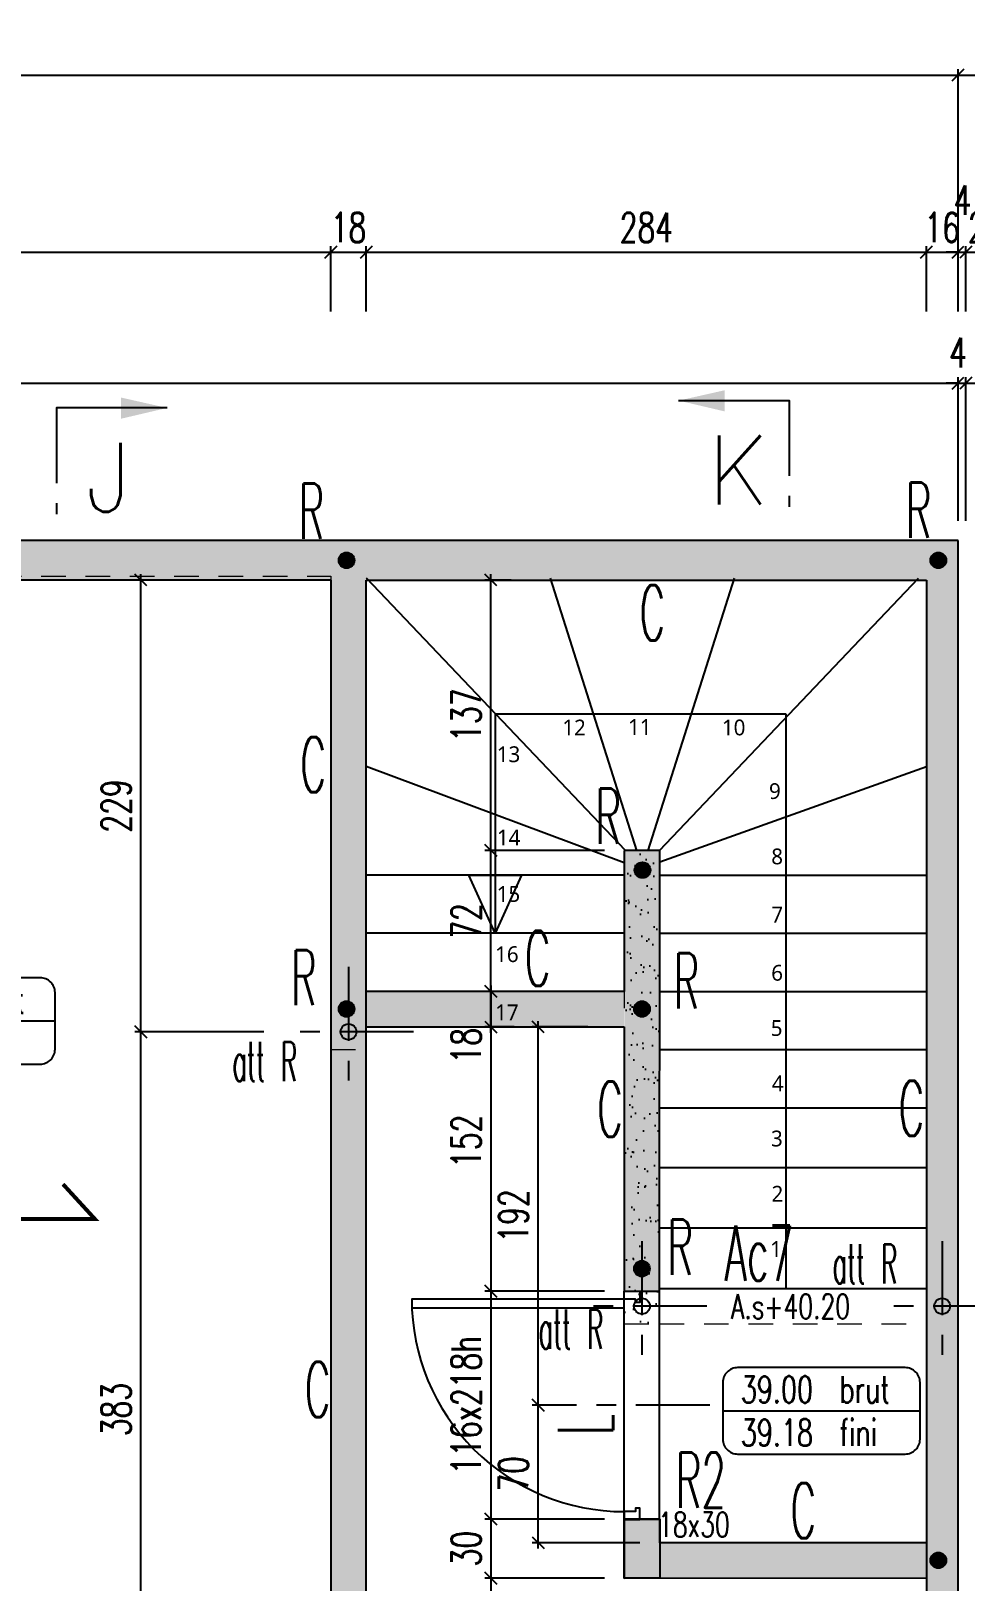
# Model space of a CAD drawing. Extents: x 308 to 437, y -199 to -146.
# Drawn here: x 341.39 to 346.13, y -165.72 to -157.86 of the extents above; entities that cross this region are included whole.
import ezdxf

# ---------------------------------------------------------------- set-up
doc = ezdxf.new("R2010")
doc.units = 0
doc.header["$LTSCALE"] = 0.5
doc.header["$MEASUREMENT"] = 0
for name, pattern in [('AXES2', [1.125, 0.75, -0.125, 0.125, -0.125]), ('CACHE', [0.375, 0.25, -0.125]), ('CACHE2', [0.1875, 0.125, -0.0625]), ('DISCONTINU2', [0.375, 0.25, -0.125])]:
    doc.linetypes.add(name, pattern=pattern)
doc.layers.get('0').update_dxf_attribs({"linetype": 'CONTINUOUS'})
doc.layers.get('DEFPOINTS').update_dxf_attribs({"linetype": 'CONTINUOUS'})
for name, color, linetype in [('1_AJSA_circulv', 142, 'CONTINUOUS'), ('AXES', 6, 'AXES2'), ('COTATION', 7, 'CONTINUOUS'), ('HABILLAGE', 7, 'CONTINUOUS'), ('MURS', 3, 'CONTINUOUS'), ('PLANCHER', 7, 'CONTINUOUS'), ('POCHAGE', 254, 'CONTINUOUS'), ('POTEAUX', 1, 'CONTINUOUS'), ('POUTRES', 2, 'CONTINUOUS'), ('RAID', 1, 'CONTINUOUS'), ('RDC', 7, 'DISCONTINU2'), ('REP-COUPES', 5, 'CONTINUOUS'), ('REPERAGE', 4, 'CONTINUOUS'), ('REPERE-CHAI', 4, 'CONTINUOUS'), ('REPERE-POUT', 4, 'CONTINUOUS'), ('REPERE-RAID', 4, 'CONTINUOUS')]:
    doc.layers.add(name, color=color, linetype=linetype)
doc.styles.add('ROMANS8', font='romans.shx', dxfattribs={"width": 0.7})
doc.styles.get("Standard").update_dxf_attribs({"font": 'txt.shx'})
doc.styles.add('Trebuchet MS_3', font='trebuc.ttf', dxfattribs={"height": 200})
doc.dimstyles.new('COT50 cm', dxfattribs={"dimtxt": 0.15, "dimasz": 0.06, "dimexe": 0.03, "dimexo": 0.1, "dimgap": 0.05, "dimtad": 1, "dimdec": 0, "dimlfac": 100, "dimzin": 0, "dimdsep": 46, "dimtxsty": 'ROMANS8', "dimblk1": 'OBLIQUE', "dimblk2": 'OBLIQUE', "dimsah": 1, "dimcen": 0.03, "dimdle": 0.03, "dimclrt": 1, "dimadec": 0, "dimazin": 0, "dimtfac": 1, "dimtdec": 0, "dimtmove": 0, "dimatfit": 3, "dimfxl": 0, "dimtolj": 1, "dimtzin": 0, "dimlwd": -1, "dimlwe": -1, "dimarcsym": 0})
pattern_1 = [(37.5, (-513.79323, 160.44126), (-0.004409535, 0.134877664), [0, -0.1064, 0, -0.119, 0, -0.11375]), (7.5, (-513.79323, 160.44126), (0.12388437, 0.197550225), [0, -0.0574, 0, -0.0959, 0, -0.03675]), (327.5, (-513.87933, 160.44126), (0.21798993, 0.000396134), [0, -0.035, 0, -0.126, 0, -0.1645]), (317.5, (-513.87933, 160.44126), (0.21042886, 0.06143729), [0, -0.0175, 0, -0.0826, 0, -0.0945])]

# ---------------------------------------------------------------- blocks, each defined once
blk = doc.blocks.new('139')
at = {"layer": 'HABILLAGE', "color": 7}
blk.add_line((-0.665, 0), (0.665, 0), dxfattribs=at)
at = {"layer": 'HABILLAGE'}
blk.add_lwpolyline([(-0.565, -0.291), (0.565, -0.291, 0.414214), (0.665, -0.191), (0.665, 0.191, 0.414214), (0.565, 0.291), (-0.565, 0.291, 0.414214), (-0.665, 0.191), (-0.665, -0.191, 0.414214)], format="xyb", close=True, dxfattribs=at)
at = {"layer": 'HABILLAGE', "color": 1, "width": 0.7}
for s, p in [('brut', (0.121, 0.054)), ('fini', (0.121, -0.237))]:
    blk.add_text(s, height=0.18, dxfattribs=at).set_placement(p)
for tag, p in [('NIVBRUT', (-0.543, 0.054)), ('NIVFINI', (-0.543, -0.237))]:
    blk.add_attdef(tag, p, '', height=0.18, dxfattribs=at)
blk = doc.blocks.new('_Oblique')
at = {"layer": 'COTATION', "color": 0, "lineweight": -2}
blk.add_line((-0.5, -0.5), (0.5, 0.5), dxfattribs=at)
blk = doc.blocks.new('*D819')
at = {"layer": 'COTATION', "color": 0, "transparency": 16777216}
for p, q in [((339.1959, -159.2791), (339.1959, -158.9491)), ((342.9147, -159.2791), (342.9147, -158.9491)), ((339.1659, -158.9791), (342.9447, -158.9791))]:
    blk.add_line(p, q, dxfattribs=at)
at = {"layer": 'DEFPOINTS', "color": 0, "transparency": 16777216}
for p in [(342.9147, -158.9791), (339.1959, -162.3243), (342.9147, -162.3243)]:
    blk.add_point(p, dxfattribs=at)
at = {"layer": 'COTATION', "color": 0, "transparency": 16777216, "xscale": 0.06, "yscale": 0.06, "zscale": 0.06, "rotation": 180}
blk.add_blockref('_Oblique', (339.1959, -158.9791), dxfattribs=at)
at = {"layer": 'COTATION', "color": 0, "transparency": 16777216, "xscale": 0.06, "yscale": 0.06, "zscale": 0.06}
blk.add_blockref('_Oblique', (342.9147, -158.9791), dxfattribs=at)
at = {"layer": 'COTATION', "color": 1, "transparency": 16777216, "insert": (341.0553, -158.8541), "char_height": 0.15, "attachment_point": 5, "style": 'ROMANS8'}
blk.add_mtext('\\A1;372', dxfattribs=at)
blk = doc.blocks.new('*D820')
at = {"layer": 'COTATION', "color": 0, "transparency": 16777216}
for p, q in [((342.9147, -159.2791), (342.9147, -158.9491)), ((343.0947, -159.2791), (343.0947, -158.9491)), ((342.8847, -158.9791), (343.1247, -158.9791))]:
    blk.add_line(p, q, dxfattribs=at)
at = {"layer": 'DEFPOINTS', "color": 0, "transparency": 16777216}
for p in [(343.0947, -158.9791), (342.9147, -162.3243), (343.0947, -162.3243)]:
    blk.add_point(p, dxfattribs=at)
at = {"layer": 'COTATION', "color": 0, "transparency": 16777216, "xscale": 0.06, "yscale": 0.06, "zscale": 0.06, "rotation": 180}
blk.add_blockref('_Oblique', (342.9147, -158.9791), dxfattribs=at)
at = {"layer": 'COTATION', "color": 0, "transparency": 16777216, "xscale": 0.06, "yscale": 0.06, "zscale": 0.06}
blk.add_blockref('_Oblique', (343.0947, -158.9791), dxfattribs=at)
at = {"layer": 'COTATION', "color": 1, "transparency": 16777216, "insert": (343.0047, -158.8541), "char_height": 0.15, "attachment_point": 5, "style": 'ROMANS8'}
blk.add_mtext('\\A1;18', dxfattribs=at)
blk = doc.blocks.new('*D821')
at = {"layer": 'COTATION', "color": 0, "transparency": 16777216}
for p, q in [((343.0947, -159.2791), (343.0947, -158.9491)), ((345.9356, -159.2791), (345.9356, -158.9491)), ((343.0647, -158.9791), (345.9656, -158.9791))]:
    blk.add_line(p, q, dxfattribs=at)
at = {"layer": 'DEFPOINTS', "color": 0, "transparency": 16777216}
for p in [(345.9356, -158.9791), (343.0947, -162.3243), (345.9356, -162.3243)]:
    blk.add_point(p, dxfattribs=at)
at = {"layer": 'COTATION', "color": 0, "transparency": 16777216, "xscale": 0.06, "yscale": 0.06, "zscale": 0.06, "rotation": 180}
blk.add_blockref('_Oblique', (343.0947, -158.9791), dxfattribs=at)
at = {"layer": 'COTATION', "color": 0, "transparency": 16777216, "xscale": 0.06, "yscale": 0.06, "zscale": 0.06}
blk.add_blockref('_Oblique', (345.9356, -158.9791), dxfattribs=at)
at = {"layer": 'COTATION', "color": 1, "transparency": 16777216, "insert": (344.5152, -158.8541), "char_height": 0.15, "attachment_point": 5, "style": 'ROMANS8'}
blk.add_mtext('\\A1;284', dxfattribs=at)
blk = doc.blocks.new('*D822')
at = {"layer": 'COTATION', "color": 0, "transparency": 16777216}
for p, q in [((345.9356, -159.2791), (345.9356, -158.9491)), ((346.0959, -159.2791), (346.0959, -158.9491)), ((345.9056, -158.9791), (346.1259, -158.9791))]:
    blk.add_line(p, q, dxfattribs=at)
at = {"layer": 'DEFPOINTS', "color": 0, "transparency": 16777216}
for p in [(346.0959, -158.9791), (346.0959, -162.1243), (345.9356, -162.3243)]:
    blk.add_point(p, dxfattribs=at)
at = {"layer": 'COTATION', "color": 0, "transparency": 16777216, "xscale": 0.06, "yscale": 0.06, "zscale": 0.06, "rotation": 180}
blk.add_blockref('_Oblique', (345.9356, -158.9791), dxfattribs=at)
at = {"layer": 'COTATION', "color": 0, "transparency": 16777216, "xscale": 0.06, "yscale": 0.06, "zscale": 0.06}
blk.add_blockref('_Oblique', (346.0959, -158.9791), dxfattribs=at)
at = {"layer": 'COTATION', "color": 1, "transparency": 16777216, "insert": (346.0158, -158.8541), "char_height": 0.15, "attachment_point": 5, "style": 'ROMANS8'}
blk.add_mtext('\\A1;16', dxfattribs=at)
blk = doc.blocks.new('*D823')
at = {"layer": 'COTATION', "color": 0, "transparency": 16777216}
for p, q in [((346.0959, -159.2791), (346.0959, -158.9491)), ((346.1359, -159.2791), (346.1359, -158.9491)), ((346.0959, -158.9791), (346.0359, -158.9791)), ((346.0959, -158.9791), (346.1359, -158.9791)), ((346.1359, -158.9791), (346.1959, -158.9791))]:
    blk.add_line(p, q, dxfattribs=at)
at = {"layer": 'DEFPOINTS', "color": 0, "transparency": 16777216}
for p in [(346.1359, -158.9791), (346.0959, -162.1243), (346.1359, -162.1243)]:
    blk.add_point(p, dxfattribs=at)
at = {"layer": 'COTATION', "color": 0, "transparency": 16777216, "xscale": 0.06, "yscale": 0.06, "zscale": 0.06}
blk.add_blockref('_Oblique', (346.0959, -158.9791), dxfattribs=at)
at = {"layer": 'COTATION', "color": 0, "transparency": 16777216, "xscale": 0.06, "yscale": 0.06, "zscale": 0.06, "rotation": 180}
blk.add_blockref('_Oblique', (346.1359, -158.9791), dxfattribs=at)
at = {"layer": 'COTATION', "color": 1, "transparency": 16777216, "insert": (346.1193, -158.7156), "char_height": 0.15, "attachment_point": 5, "style": 'ROMANS8'}
blk.add_mtext('\\A1;4', dxfattribs=at)
blk = doc.blocks.new('*D824')
at = {"layer": 'COTATION', "color": 0, "transparency": 16777216}
for p, q in [((346.1359, -159.2791), (346.1359, -158.9491)), ((346.3362, -159.2791), (346.3362, -158.9491)), ((346.1059, -158.9791), (346.3662, -158.9791))]:
    blk.add_line(p, q, dxfattribs=at)
at = {"layer": 'DEFPOINTS', "color": 0, "transparency": 16777216}
for p in [(346.3362, -158.9791), (346.1359, -162.1243), (346.3362, -162.1243)]:
    blk.add_point(p, dxfattribs=at)
at = {"layer": 'COTATION', "color": 0, "transparency": 16777216, "xscale": 0.06, "yscale": 0.06, "zscale": 0.06, "rotation": 180}
blk.add_blockref('_Oblique', (346.1359, -158.9791), dxfattribs=at)
at = {"layer": 'COTATION', "color": 0, "transparency": 16777216, "xscale": 0.06, "yscale": 0.06, "zscale": 0.06}
blk.add_blockref('_Oblique', (346.3362, -158.9791), dxfattribs=at)
at = {"layer": 'COTATION', "color": 1, "transparency": 16777216, "insert": (346.236, -158.8541), "char_height": 0.15, "attachment_point": 5, "style": 'ROMANS8'}
blk.add_mtext('\\A1;20', dxfattribs=at)
blk = doc.blocks.new('*D869')
at = {"layer": 'COTATION', "color": 0, "transparency": 16777216}
for p, q in [((326.6489, -159.643), (346.1259, -159.643)), ((326.6789, -160.1032), (326.6789, -159.613)), ((346.0959, -160.3413), (346.0959, -159.613))]:
    blk.add_line(p, q, dxfattribs=at)
at = {"layer": 'DEFPOINTS', "color": 0, "transparency": 16777216}
for p in [(346.0959, -159.643), (326.6789, -160.2032), (346.0959, -160.4413)]:
    blk.add_point(p, dxfattribs=at)
at = {"layer": 'COTATION', "color": 0, "transparency": 16777216, "xscale": 0.06, "yscale": 0.06, "zscale": 0.06, "rotation": 180}
blk.add_blockref('_Oblique', (326.6789, -159.643), dxfattribs=at)
at = {"layer": 'COTATION', "color": 0, "transparency": 16777216, "xscale": 0.06, "yscale": 0.06, "zscale": 0.06}
blk.add_blockref('_Oblique', (346.0959, -159.643), dxfattribs=at)
at = {"layer": 'COTATION', "color": 1, "transparency": 16777216, "insert": (336.3874, -159.518), "char_height": 0.15, "attachment_point": 5, "style": 'ROMANS8'}
blk.add_mtext('\\A1;1942', dxfattribs=at)
blk = doc.blocks.new('*D870')
at = {"layer": 'COTATION', "color": 0, "transparency": 16777216}
for p, q in [((346.0959, -159.643), (346.0359, -159.643)), ((346.0959, -160.3413), (346.0959, -159.613)), ((346.0959, -159.643), (346.1359, -159.643)), ((346.1359, -160.3413), (346.1359, -159.613)), ((346.1359, -159.643), (346.1959, -159.643))]:
    blk.add_line(p, q, dxfattribs=at)
at = {"layer": 'DEFPOINTS', "color": 0, "transparency": 16777216}
for p in [(346.1359, -159.643), (346.0959, -160.4413), (346.1359, -160.4413)]:
    blk.add_point(p, dxfattribs=at)
at = {"layer": 'COTATION', "color": 0, "transparency": 16777216, "xscale": 0.06, "yscale": 0.06, "zscale": 0.06}
blk.add_blockref('_Oblique', (346.0959, -159.643), dxfattribs=at)
at = {"layer": 'COTATION', "color": 0, "transparency": 16777216, "xscale": 0.06, "yscale": 0.06, "zscale": 0.06, "rotation": 180}
blk.add_blockref('_Oblique', (346.1359, -159.643), dxfattribs=at)
at = {"layer": 'COTATION', "color": 1, "transparency": 16777216, "insert": (346.0959, -159.488), "char_height": 0.15, "attachment_point": 5, "style": 'ROMANS8'}
blk.add_mtext('\\A1;4', dxfattribs=at)
blk = doc.blocks.new('*D871')
at = {"layer": 'COTATION', "color": 0, "transparency": 16777216}
for p, q in [((346.1059, -159.643), (346.6059, -159.643)), ((346.1359, -160.3413), (346.1359, -159.613)), ((346.5759, -160.1024), (346.5759, -159.613))]:
    blk.add_line(p, q, dxfattribs=at)
at = {"layer": 'DEFPOINTS', "color": 0, "transparency": 16777216}
for p in [(346.5759, -159.643), (346.5759, -160.2024), (346.1359, -160.4413)]:
    blk.add_point(p, dxfattribs=at)
at = {"layer": 'COTATION', "color": 0, "transparency": 16777216, "xscale": 0.06, "yscale": 0.06, "zscale": 0.06, "rotation": 180}
blk.add_blockref('_Oblique', (346.1359, -159.643), dxfattribs=at)
at = {"layer": 'COTATION', "color": 0, "transparency": 16777216, "xscale": 0.06, "yscale": 0.06, "zscale": 0.06}
blk.add_blockref('_Oblique', (346.5759, -159.643), dxfattribs=at)
at = {"layer": 'COTATION', "color": 1, "transparency": 16777216, "insert": (346.3559, -159.518), "char_height": 0.15, "attachment_point": 5, "style": 'ROMANS8'}
blk.add_mtext('\\A1;44', dxfattribs=at)
blk = doc.blocks.new('*D878')
at = {"layer": 'COTATION', "color": 0, "transparency": 16777216}
for p, q in [((324.269, -158.0813), (346.1259, -158.0813)), ((324.299, -158.6455), (324.299, -158.0513)), ((346.0959, -159.0813), (346.0959, -158.0513))]:
    blk.add_line(p, q, dxfattribs=at)
at = {"layer": 'DEFPOINTS', "color": 0, "transparency": 16777216}
for p in [(346.0959, -158.0813), (324.299, -158.7455), (346.0959, -160.4413)]:
    blk.add_point(p, dxfattribs=at)
at = {"layer": 'COTATION', "color": 0, "transparency": 16777216, "xscale": 0.06, "yscale": 0.06, "zscale": 0.06, "rotation": 180}
blk.add_blockref('_Oblique', (324.299, -158.0813), dxfattribs=at)
at = {"layer": 'COTATION', "color": 0, "transparency": 16777216, "xscale": 0.06, "yscale": 0.06, "zscale": 0.06}
blk.add_blockref('_Oblique', (346.0959, -158.0813), dxfattribs=at)
at = {"layer": 'COTATION', "color": 1, "transparency": 16777216, "insert": (335.1975, -157.9563), "char_height": 0.15, "attachment_point": 5, "style": 'ROMANS8'}
blk.add_mtext('\\A1;2180', dxfattribs=at)
blk = doc.blocks.new('*D879')
at = {"layer": 'COTATION', "color": 0, "transparency": 16777216}
for p, q in [((346.0659, -158.0813), (353.2659, -158.0813)), ((346.0959, -159.0813), (346.0959, -158.0513)), ((353.2359, -159.0813), (353.2359, -158.0513))]:
    blk.add_line(p, q, dxfattribs=at)
at = {"layer": 'DEFPOINTS', "color": 0, "transparency": 16777216}
for p in [(353.2359, -158.0813), (346.0959, -160.4413), (353.2359, -160.4413)]:
    blk.add_point(p, dxfattribs=at)
at = {"layer": 'COTATION', "color": 0, "transparency": 16777216, "xscale": 0.06, "yscale": 0.06, "zscale": 0.06, "rotation": 180}
blk.add_blockref('_Oblique', (346.0959, -158.0813), dxfattribs=at)
at = {"layer": 'COTATION', "color": 0, "transparency": 16777216, "xscale": 0.06, "yscale": 0.06, "zscale": 0.06}
blk.add_blockref('_Oblique', (353.2359, -158.0813), dxfattribs=at)
at = {"layer": 'COTATION', "color": 1, "transparency": 16777216, "insert": (349.6659, -157.9563), "char_height": 0.15, "attachment_point": 5, "style": 'ROMANS8'}
blk.add_mtext('\\A1;714', dxfattribs=at)
blk = doc.blocks.new('*D1004')
at = {"layer": 'COTATION', "color": 0, "transparency": 16777216}
for p, q in [((342.5758, -162.9316), (341.9209, -162.9316)), ((341.9509, -166.7913), (341.9509, -162.9016)), ((342.4622, -166.7613), (341.9209, -166.7613))]:
    blk.add_line(p, q, dxfattribs=at)
at = {"layer": 'DEFPOINTS', "color": 0, "transparency": 16777216}
for p in [(341.9509, -162.9316), (342.6758, -162.9316), (342.5622, -166.7613)]:
    blk.add_point(p, dxfattribs=at)
at = {"layer": 'COTATION', "color": 0, "transparency": 16777216, "xscale": 0.06, "yscale": 0.06, "zscale": 0.06}
for p, rotation in [((341.9509, -162.9316), 90), ((341.9509, -166.7613), 270)]:
    blk.add_blockref('_Oblique', p, dxfattribs=dict(at, rotation=rotation))
at = {"layer": 'COTATION', "color": 1, "transparency": 16777216, "insert": (341.8259, -164.8464), "char_height": 0.15, "attachment_point": 5, "rotation": 90, "style": 'ROMANS8'}
blk.add_mtext('\\A1;383', dxfattribs=at)
blk = doc.blocks.new('*D1005')
at = {"layer": 'COTATION', "color": 0, "transparency": 16777216}
for p, q in [((342.0755, -160.6413), (341.9209, -160.6413)), ((341.9509, -162.9616), (341.9509, -160.6113)), ((342.5758, -162.9316), (341.9209, -162.9316))]:
    blk.add_line(p, q, dxfattribs=at)
at = {"layer": 'DEFPOINTS', "color": 0, "transparency": 16777216}
for p in [(341.9509, -160.6413), (342.1755, -160.6413), (342.6758, -162.9316)]:
    blk.add_point(p, dxfattribs=at)
at = {"layer": 'COTATION', "color": 0, "transparency": 16777216, "xscale": 0.06, "yscale": 0.06, "zscale": 0.06}
for p, rotation in [((341.9509, -160.6413), 90), ((341.9509, -162.9316), 270)]:
    blk.add_blockref('_Oblique', p, dxfattribs=dict(at, rotation=rotation))
at = {"layer": 'COTATION', "color": 1, "transparency": 16777216, "insert": (341.8259, -161.7864), "char_height": 0.15, "attachment_point": 5, "rotation": 90, "style": 'ROMANS8'}
blk.add_mtext('\\A1;229', dxfattribs=at)
blk = doc.blocks.new('*D1006')
at = {"layer": 'COTATION', "color": 0, "transparency": 16777216}
for p, q in [((343.8441, -162.7266), (343.6962, -162.7266)), ((343.7262, -162.9366), (343.7262, -162.6966)), ((343.8441, -162.9066), (343.6962, -162.9066))]:
    blk.add_line(p, q, dxfattribs=at)
at = {"layer": 'DEFPOINTS', "color": 0, "transparency": 16777216}
for p in [(343.7262, -162.7266), (343.9441, -162.7266), (343.9441, -162.9066)]:
    blk.add_point(p, dxfattribs=at)
at = {"layer": 'COTATION', "color": 0, "transparency": 16777216, "xscale": 0.06, "yscale": 0.06, "zscale": 0.06}
for p, rotation in [((343.7262, -162.7266), 90), ((343.7262, -162.9066), 270)]:
    blk.add_blockref('_Oblique', p, dxfattribs=dict(at, rotation=rotation))
at = {"layer": 'COTATION', "color": 1, "transparency": 16777216, "insert": (343.6012, -163.002), "char_height": 0.15, "attachment_point": 5, "rotation": 90, "style": 'ROMANS8'}
blk.add_mtext('\\A1;18', dxfattribs=at)
blk = doc.blocks.new('*D1007')
at = {"layer": 'COTATION', "color": 0, "transparency": 16777216}
for p, q in [((343.8441, -162.7266), (343.6962, -162.7266)), ((343.7262, -162.6966), (343.7262, -164.2763)), ((344.3029, -164.2463), (343.6962, -164.2463))]:
    blk.add_line(p, q, dxfattribs=at)
at = {"layer": 'DEFPOINTS', "color": 0, "transparency": 16777216}
for p in [(343.9441, -162.7266), (343.7262, -164.2463), (344.4029, -164.2463)]:
    blk.add_point(p, dxfattribs=at)
at = {"layer": 'COTATION', "color": 0, "transparency": 16777216, "xscale": 0.06, "yscale": 0.06, "zscale": 0.06}
for p, rotation in [((343.7262, -162.7266), 90), ((343.7262, -164.2463), 270)]:
    blk.add_blockref('_Oblique', p, dxfattribs=dict(at, rotation=rotation))
at = {"layer": 'COTATION', "color": 1, "transparency": 16777216, "insert": (343.6012, -163.4865), "char_height": 0.15, "attachment_point": 5, "rotation": 90, "style": 'ROMANS8'}
blk.add_mtext('\\A1;152', dxfattribs=at)
blk = doc.blocks.new('*D1008')
at = {"layer": 'COTATION', "color": 0, "transparency": 16777216}
for p, q in [((343.7262, -164.2163), (343.7262, -165.4313)), ((344.3029, -164.2463), (343.6962, -164.2463)), ((344.3029, -165.4013), (343.6962, -165.4013))]:
    blk.add_line(p, q, dxfattribs=at)
at = {"layer": 'DEFPOINTS', "color": 0, "transparency": 16777216}
for p in [(344.4029, -164.2463), (343.7262, -165.4013), (344.4029, -165.4013)]:
    blk.add_point(p, dxfattribs=at)
at = {"layer": 'COTATION', "color": 0, "transparency": 16777216, "xscale": 0.06, "yscale": 0.06, "zscale": 0.06}
for p, rotation in [((343.7262, -164.2463), 90), ((343.7262, -165.4013), 270)]:
    blk.add_blockref('_Oblique', p, dxfattribs=dict(at, rotation=rotation))
at = {"layer": 'COTATION', "color": 1, "transparency": 16777216, "insert": (343.6012, -164.8238), "char_height": 0.15, "attachment_point": 5, "rotation": 90, "style": 'ROMANS8'}
blk.add_mtext('\\A1;116x218h', dxfattribs=at)
blk = doc.blocks.new('*D1009')
at = {"layer": 'COTATION', "color": 0, "transparency": 16777216}
for p, q in [((343.7262, -165.3713), (343.7262, -165.7314)), ((344.3029, -165.4013), (343.6962, -165.4013)), ((344.3035, -165.7014), (343.6962, -165.7014))]:
    blk.add_line(p, q, dxfattribs=at)
at = {"layer": 'DEFPOINTS', "color": 0, "transparency": 16777216}
for p in [(344.4029, -165.4013), (343.7262, -165.7014), (344.4035, -165.7014)]:
    blk.add_point(p, dxfattribs=at)
at = {"layer": 'COTATION', "color": 0, "transparency": 16777216, "xscale": 0.06, "yscale": 0.06, "zscale": 0.06}
for p, rotation in [((343.7262, -165.4013), 90), ((343.7262, -165.7014), 270)]:
    blk.add_blockref('_Oblique', p, dxfattribs=dict(at, rotation=rotation))
at = {"layer": 'COTATION', "color": 1, "transparency": 16777216, "insert": (343.6012, -165.5513), "char_height": 0.15, "attachment_point": 5, "rotation": 90, "style": 'ROMANS8'}
blk.add_mtext('\\A1;30', dxfattribs=at)
blk = doc.blocks.new('*D1010')
at = {"layer": 'COTATION', "color": 0, "transparency": 16777216}
for p, q in [((344.3035, -165.7014), (343.6962, -165.7014)), ((343.7262, -165.6714), (343.7262, -167.0108)), ((344.0141, -166.9808), (343.6962, -166.9808))]:
    blk.add_line(p, q, dxfattribs=at)
at = {"layer": 'DEFPOINTS', "color": 0, "transparency": 16777216}
for p in [(344.4035, -165.7014), (343.7262, -166.9808), (344.1141, -166.9808)]:
    blk.add_point(p, dxfattribs=at)
at = {"layer": 'COTATION', "color": 0, "transparency": 16777216, "xscale": 0.06, "yscale": 0.06, "zscale": 0.06}
for p, rotation in [((343.7262, -165.7014), 90), ((343.7262, -166.9808), 270)]:
    blk.add_blockref('_Oblique', p, dxfattribs=dict(at, rotation=rotation))
at = {"layer": 'COTATION', "color": 1, "transparency": 16777216, "insert": (343.6012, -166.3411), "char_height": 0.15, "attachment_point": 5, "rotation": 90, "style": 'ROMANS8'}
blk.add_mtext('\\A1;128', dxfattribs=at)
blk = doc.blocks.new('*D1012')
at = {"layer": 'COTATION', "color": 0, "transparency": 16777216}
for p, q in [((344.3026, -162.0116), (343.6962, -162.0116)), ((343.7262, -162.7566), (343.7262, -161.9816)), ((343.8441, -162.7266), (343.6962, -162.7266))]:
    blk.add_line(p, q, dxfattribs=at)
at = {"layer": 'DEFPOINTS', "color": 0, "transparency": 16777216}
for p in [(343.7262, -162.0116), (344.4026, -162.0116), (343.9441, -162.7266)]:
    blk.add_point(p, dxfattribs=at)
at = {"layer": 'COTATION', "color": 0, "transparency": 16777216, "xscale": 0.06, "yscale": 0.06, "zscale": 0.06}
for p, rotation in [((343.7262, -162.0116), 90), ((343.7262, -162.7266), 270)]:
    blk.add_blockref('_Oblique', p, dxfattribs=dict(at, rotation=rotation))
at = {"layer": 'COTATION', "color": 1, "transparency": 16777216, "insert": (343.6012, -162.3691), "char_height": 0.15, "attachment_point": 5, "rotation": 90, "style": 'ROMANS8'}
blk.add_mtext('\\A1;72', dxfattribs=at)
blk = doc.blocks.new('*D1013')
at = {"layer": 'COTATION', "color": 0, "transparency": 16777216}
for p, q in [((343.8298, -160.6413), (343.6962, -160.6413)), ((343.7262, -162.0416), (343.7262, -160.6113)), ((344.3026, -162.0116), (343.6962, -162.0116))]:
    blk.add_line(p, q, dxfattribs=at)
at = {"layer": 'DEFPOINTS', "color": 0, "transparency": 16777216}
for p in [(343.7262, -160.6413), (343.9298, -160.6413), (344.4026, -162.0116)]:
    blk.add_point(p, dxfattribs=at)
at = {"layer": 'COTATION', "color": 0, "transparency": 16777216, "xscale": 0.06, "yscale": 0.06, "zscale": 0.06}
for p, rotation in [((343.7262, -160.6413), 90), ((343.7262, -162.0116), 270)]:
    blk.add_blockref('_Oblique', p, dxfattribs=dict(at, rotation=rotation))
at = {"layer": 'COTATION', "color": 1, "transparency": 16777216, "insert": (343.6012, -161.3264), "char_height": 0.15, "attachment_point": 5, "rotation": 90, "style": 'ROMANS8'}
blk.add_mtext('\\A1;137', dxfattribs=at)
blk = doc.blocks.new('A$C6B096A38')
at = {"layer": 'POCHAGE'}
h = blk.add_hatch(dxfattribs=at)
h.set_pattern_fill('AR-SAND', color=0, scale=0.07)
h.set_pattern_definition(pattern_1)
h.paths.add_polyline_path([(-3.1815, -0.18), (-3.1815, -2.5803), (-3.0015, -2.5803), (-3.0015, -0.2), (-0.1602, -0.2), (-0.1602, -3.7907), (-0.1602, -3.7907), (-0.1602, -6.765), (0, -6.765), (0, 0), (-13.1731, 0), (-19.5169, 0), (-19.5169, -0.18), (-15.9168, -0.18), (-15.9168, -3.0893), (-15.7368, -3.0893), (-15.7368, -2.9193), (-14.5399, -2.9193), (-14.5399, -4.655), (-14.3599, -4.655), (-14.3599, -2.7393), (-15.7368, -2.7393), (-15.7368, -0.18), (-13.1635, -0.18), (-13.1635, -4.655), (-12.9835, -4.655), (-12.9835, -0.18), (-7.0803, -0.18), (-7.0803, -4.86), (-6.9003, -4.86), (-6.9003, -0.18)])
h = blk.add_hatch(dxfattribs=at)
h.set_pattern_fill('AR-SAND', color=0, scale=0.07)
h.set_pattern_definition(pattern_1)
h.paths.add_polyline_path([(-1.5133, -3.7907), (-1.5133, -1.5703), (-1.6933, -1.5703), (-1.6933, -3.9707), (-1.5133, -3.9707)])
at = {"layer": 'AXES', "color": 1}
for p, q in [((-3.0912, -2.1614), (-3.0912, -2.8192)), ((-2.7624, -2.4903), (-3.4201, -2.4903)), ((-1.603, -3.5518), (-1.603, -4.2095)), ((-0.0801, -3.5518), (-0.0801, -4.2095)), ((-1.2742, -3.8807), (-1.9319, -3.8807)), ((0.2488, -3.8807), (-0.409, -3.8807))]:
    blk.add_line(p, q, dxfattribs=at)
at = {"layer": 'RAID'}
for centre in [(-3.0912, -2.4903), (-1.603, -3.8807), (-0.0801, -3.8807)]:
    blk.add_circle(centre, 0.04, dxfattribs=at)
at = {"layer": 'RDC', "linetype": 'CACHE', "lineweight": 15}
for points in [[(-6.9003, -0.18), (-3.1815, -0.18), (-3.1815, -2.5803), (-3.0015, -2.5803), (-3.0015, -0.2), (-0.1602, -0.2), (-0.1602, -3.7907), (-0.1602, -3.7907), (-0.1602, -6.765), (0, -6.765), (0, 0), (-13.1731, 0)], [(-0.1602, -3.7907), (-1.5133, -3.7907)], [(-1.5133, -3.9707), (-0.1602, -3.9707)]]:
    blk.add_lwpolyline(points, dxfattribs=at)
blk.add_lwpolyline([(-1.6933, -3.9707), (-1.5133, -3.9707), (-1.5133, -1.5703), (-1.6933, -1.5703)], close=True, dxfattribs=at)
blk = doc.blocks.new('*D1816')
at = {"layer": 'COTATION', "color": 0, "transparency": 16777216}
for p, q in [((344.0905, -164.8238), (343.9363, -164.8238)), ((343.9663, -165.5513), (343.9663, -164.7938)), ((344.4829, -165.5213), (343.9363, -165.5213))]:
    blk.add_line(p, q, dxfattribs=at)
at = {"layer": 'DEFPOINTS', "color": 0, "transparency": 16777216}
for p in [(343.9663, -164.8238), (344.1905, -164.8238), (344.5829, -165.5213)]:
    blk.add_point(p, dxfattribs=at)
at = {"layer": 'COTATION', "color": 0, "transparency": 16777216, "xscale": 0.06, "yscale": 0.06, "zscale": 0.06}
for p, rotation in [((343.9663, -164.8238), 90), ((343.9663, -165.5213), 270)]:
    blk.add_blockref('_Oblique', p, dxfattribs=dict(at, rotation=rotation))
at = {"layer": 'COTATION', "color": 1, "transparency": 16777216, "insert": (343.8413, -165.1725), "char_height": 0.15, "attachment_point": 5, "rotation": 90, "style": 'ROMANS8'}
blk.add_mtext('\\A1;70', dxfattribs=at)
blk = doc.blocks.new('*D1817')
at = {"layer": 'COTATION', "color": 0, "transparency": 16777216}
for p, q in [((343.9663, -164.8538), (343.9663, -162.8766)), ((344.2185, -162.9066), (343.9363, -162.9066)), ((344.0905, -164.8238), (343.9363, -164.8238))]:
    blk.add_line(p, q, dxfattribs=at)
at = {"layer": 'DEFPOINTS', "color": 0, "transparency": 16777216}
for p in [(343.9663, -162.9066), (344.3185, -162.9066), (344.1905, -164.8238)]:
    blk.add_point(p, dxfattribs=at)
at = {"layer": 'COTATION', "color": 0, "transparency": 16777216, "xscale": 0.06, "yscale": 0.06, "zscale": 0.06}
for p, rotation in [((343.9663, -162.9066), 90), ((343.9663, -164.8238), 270)]:
    blk.add_blockref('_Oblique', p, dxfattribs=dict(at, rotation=rotation))
at = {"layer": 'COTATION', "color": 1, "transparency": 16777216, "insert": (343.8413, -163.8652), "char_height": 0.15, "attachment_point": 5, "rotation": 90, "style": 'ROMANS8'}
blk.add_mtext('\\A1;192', dxfattribs=at)
blk = doc.blocks.new('A$C107C5660')
for p, q in [((0, 0), (0, 0.07)), ((1.0196, 0), (1.0196, 0.07))]:
    blk.add_line(p, q)
for points in [[(0, 0.07), (0.0175, 0.07), (0.0175, 0.07), (0.05, 0.07), (0.05, 0.05), (0.035, 0.05), (0.035, 0), (0.025, 0), (0.025, 0), (0, 0)], [(1.0196, 0.07), (0.9871, 0.07), (0.9871, 0.07), (0.9696, 0.07), (0.9696, 0.05), (0.9846, 0.05), (0.9846, 0), (0.9946, 0), (0.9946, 0), (1.0196, 0)]]:
    blk.add_lwpolyline(points)
blk.add_lwpolyline([(0.075, 0), (0.035, 0), (0.035, -0.9496), (0.075, -0.9496)], close=True)
blk.add_arc((0.035, 0), 0.9496, 269.99904, 359.99905)

msp = doc.modelspace()

# ---------------------------------------------------------------- hatches: boundary and pattern name
at = {"layer": 'POCHAGE'}
for points in [[(317.3792, -158.4313), (322.4095, -158.4345), (322.4063, -163.4315), (322.8943, -163.4315), (322.8943, -163.2515), (322.5893, -163.2515), (322.5893, -158.4313), (324.0993, -158.4313), (324.0993, -163.2515), (324.0493, -163.2515), (324.0493, -163.4315), (324.0993, -163.4315), (324.0993, -163.6413), (324.299, -163.6413), (324.299, -160.6413), (330.1793, -160.6413), (330.1793, -166.1413), (330.3593, -166.1413), (330.3593, -160.6413), (332.9326, -160.6413), (332.9326, -166.1413), (333.1126, -166.1413), (333.1126, -160.6413), (339.0159, -160.6413), (339.0155, -165.5414), (339.1955, -165.5411), (339.1959, -160.6413), (342.9147, -160.6413), (342.9147, -167.1613), (344.696, -167.1613), (344.6961, -166.9808), (343.0947, -166.9808), (343.0947, -160.6413), (345.936, -160.6413), (345.936, -166.961), (345.8513, -167.1612), (346.0962, -167.1612), (346.0959, -160.4413), (324.2993, -160.4413), (324.299, -158.2313), (317.1999, -158.2313), (317.1999, -163.4304), (317.3792, -163.4315)], [(345.936, -165.6994), (345.936, -165.5213), (344.5829, -165.5213), (344.5829, -165.4013), (344.4029, -165.4013), (344.4029, -165.7014)]]:
    msp.add_hatch(color=256, dxfattribs=at).paths.add_polyline_path(points)
h = msp.add_hatch(color=256, dxfattribs=at)
h.paths.add_polyline_path([(344.4026, -162.7266), (343.0947, -162.7266), (343.0947, -162.9066), (344.4026, -162.9066)])
h.paths.add_polyline_path([(344.5826, -162.0116), (344.4029, -162.0116), (344.4029, -162.7266), (344.4029, -162.9066), (344.4029, -162.9066), (344.4029, -164.2463), (344.4928, -164.2463), (344.4928, -164.172, -0.415958), (344.4526, -164.132, -1), (344.5326, -164.132, -0.412471), (344.4928, -164.172), (344.4928, -164.2463), (344.5826, -164.2463)])
h.paths.add_polyline_path([(344.4529, -162.8158, -1), (344.5329, -162.8158, -1)], flags=16)
h.paths.add_polyline_path([(344.4558, -162.1116, -1), (344.5358, -162.1116, -1)], flags=16)
h.paths.add_polyline_path([(343.7283, -162.8923), (343.8836, -162.8923), (343.8836, -162.7734), (343.7283, -162.7734)], flags=24)
at = {"layer": 'POTEAUX'}
h = msp.add_hatch(color=256, dxfattribs=at)
h.dxf.hatch_style = 1
h.paths.add_polyline_path([(344.5829, -165.7013), (344.4029, -165.7013), (344.4029, -165.4013), (344.5829, -165.4013)])
at = {"layer": 'RAID'}
for points in [[(342.9547, -160.5413, -1), (343.0347, -160.5413, -1)], [(345.9559, -160.5413, -1), (346.0359, -160.5413, -1)], [(344.4558, -162.1116, 1), (344.5358, -162.1116, 1)], [(342.9547, -162.8158, -1), (343.0347, -162.8158, -1)], [(344.4529, -162.8158, -1), (344.5329, -162.8158, -1)], [(344.4526, -164.132, -1), (344.5326, -164.132, -1)], [(345.9559, -165.6104, -1), (346.0359, -165.6104, -1)]]:
    msp.add_hatch(color=256, dxfattribs=at).paths.add_polyline_path(points)

# ---------------------------------------------------------------- linework, layer by layer
at = {"layer": '1_AJSA_circulv', "ltscale": 10}
for p, q in [((344.4099, -162.0116), (343.095, -160.6312)), ((344.467, -162.0116), (344.0287, -160.6312)), ((344.5241, -162.0116), (344.9625, -160.6312)), ((344.5813, -162.0116), (345.8962, -160.6312)), ((344.403, -162.0755), (343.0947, -161.5864)), ((344.583, -162.0703), (345.9359, -161.5864)), ((344.403, -162.1366), (343.095, -162.1366)), ((344.4029, -162.4316), (343.095, -162.4316)), ((344.4029, -162.7266), (343.095, -162.7266))]:
    msp.add_line(p, q, dxfattribs=at)
at = {"layer": '1_AJSA_circulv'}
msp.add_line((344.583, -162.1366), (345.9359, -162.1366), dxfattribs=at)
at = {"layer": '1_AJSA_circulv', "linetype": 'CACHE2', "ltscale": 100}
for p, q in [((344.583, -162.4316), (345.9359, -162.4316)), ((344.583, -162.7266), (345.9359, -162.7266)), ((344.583, -163.0216), (345.9359, -163.0216)), ((344.583, -163.3166), (345.9359, -163.3166)), ((345.9359, -163.6216), (344.583, -163.6216)), ((345.9359, -163.9266), (344.583, -163.9266))]:
    msp.add_line(p, q, dxfattribs=at)
msp.add_lwpolyline([(345.2243, -164.2316), (345.2243, -161.3214), (343.7489, -161.3214), (343.7489, -162.4316), (343.6152, -162.1366), (343.8827, -162.1366), (343.7489, -162.4316)], dxfattribs=at)
at = {"layer": 'AXES', "color": 1}
msp.add_line((344.8367, -164.8238), (344.0819, -164.8238), dxfattribs=at)
at = {"layer": 'MURS'}
for p, q in [((346.0959, -160.4413), (324.299, -160.4413)), ((346.0962, -167.1612), (346.0959, -160.4413)), ((342.9147, -160.6413), (339.1959, -160.6413)), ((342.9147, -160.6413), (342.9147, -167.1613)), ((343.0947, -166.9808), (343.0947, -160.6413)), ((343.0947, -160.6413), (345.9359, -160.6413)), ((345.9359, -160.6413), (345.936, -166.961)), ((344.5829, -162.0116), (344.4029, -162.0116)), ((344.4029, -162.0116), (344.4029, -162.7266)), ((344.4029, -162.7266), (343.095, -162.7266)), ((343.095, -162.9066), (344.4029, -162.9066))]:
    msp.add_line(p, q, dxfattribs=at)
for points in [[(344.4029, -162.9066), (344.4029, -164.2463), (344.5826, -164.2463), (344.5837, -162.0116)], [(345.936, -165.5213), (344.5829, -165.5213), (344.5829, -165.4013), (344.4029, -165.4013), (344.4029, -165.7014), (345.936, -165.6993)]]:
    msp.add_lwpolyline(points, dxfattribs=at)
at = {"layer": 'PLANCHER', "color": 1, "const_width": 0.02}
msp.add_lwpolyline([(341.3207, -163.881), (341.7188, -163.881), (341.5565, -163.7039)], dxfattribs=at)
at = {"layer": 'POTEAUX'}
msp.add_lwpolyline([(344.5829, -165.7013), (344.4029, -165.7013), (344.4029, -165.4013), (344.5829, -165.4013)], close=True, dxfattribs=at)
at = {"layer": 'POUTRES'}
for p, q in [((344.4029, -165.4013), (344.4029, -164.2463)), ((344.5826, -165.4013), (344.5826, -164.2463))]:
    msp.add_line(p, q, dxfattribs=at)
at = {"layer": 'RAID'}
for centre in [(342.9947, -160.5413), (345.9959, -160.5413), (344.4958, -162.1116), (342.9947, -162.8158), (344.4929, -162.8158), (344.4926, -164.132), (345.9959, -165.6104)]:
    msp.add_circle(centre, 0.04, dxfattribs=at)
at = {"layer": 'RDC', "linetype": 'ByBlock'}
msp.add_line((344.5826, -164.2319), (345.9349, -164.2319), dxfattribs=at)
at = {"layer": 'REP-COUPES'}
for p, q in [((345.2403, -160.2148), (345.2403, -160.2705)), ((341.5232, -160.2519), (341.5232, -160.3075))]:
    msp.add_line(p, q, dxfattribs=at)
for points in [[(344.679, -159.7316), (345.2403, -159.7316), (345.2403, -160.1132)], [(342.0845, -159.7687), (341.5232, -159.7687), (341.5232, -160.1503)]]:
    msp.add_lwpolyline(points, dxfattribs=at)
for points in [[(341.8508, -159.8235), (342.0845, -159.7687), (341.8508, -159.7161)], [(344.9127, -159.7864), (344.679, -159.7316), (344.9127, -159.679)]]:
    msp.add_solid(points, dxfattribs=at)

# ---------------------------------------------------------------- block references
at = {"color": 1, "xscale": 1.135000000000001, "yscale": 1.135000000000001, "zscale": 1.135000000000001, "rotation": 270.0000613008058}
msp.add_blockref('A$C107C5660', (344.4029, -164.2463), dxfattribs=at)
at = {"layer": 'HABILLAGE', "color": 1, "xscale": 0.7521624, "yscale": 0.7521624, "zscale": 0.7521624}
for p in [(341.0159, -162.8763), (345.4031, -164.8528)]:
    msp.add_blockref('139', p, dxfattribs=at).add_auto_attribs({'NIVBRUT': '39.00', 'NIVFINI': '39.18'})
at = {"layer": 'RDC'}
msp.add_blockref('A$C6B096A38', (346.0959, -160.4413), dxfattribs=at)

# ---------------------------------------------------------------- texts
at = {"color": 7, "style": 'Trebuchet MS_3'}
for s, p in [('12', (344.0889, -161.4289)), ('11', (344.4221, -161.426)), ('10', (344.8983, -161.4285)), ('13', (343.7565, -161.5642)), ('9', (345.1373, -161.751)), ('14', (343.7571, -161.9865)), ('8', (345.1487, -162.0823)), ('15', (343.7559, -162.2725)), ('7', (345.1487, -162.3773)), ('16', (343.7481, -162.5779)), ('6', (345.1487, -162.6723)), ('17', (343.7481, -162.8725)), ('5', (345.1462, -162.9523)), ('4', (345.1519, -163.2323)), ('3', (345.1474, -163.5123)), ('2', (345.1501, -163.7923)), ('1', (345.1425, -164.0723))]:
    msp.add_text(s, height=0.08, dxfattribs=at).set_placement(p)
at = {"layer": 'REP-COUPES', "style": 'ROMANS8'}
for s, p in [('J', (341.6686, -160.2952)), ('K', (344.8239, -160.2582))]:
    msp.add_text(s, height=0.35, dxfattribs=at).set_placement(p)
at = {"layer": 'REPERAGE', "color": 1, "style": 'ROMANS8', "width": 0.7}
msp.add_text('A.s+40.20', height=0.125, dxfattribs=at).set_placement((344.9447, -164.3863))
at = {"layer": 'REPERE-CHAI', "color": 4, "width": 0.519}
for p in [(344.48, -160.9476), (342.7599, -161.7169), (343.8981, -162.699), (344.2654, -163.4633), (345.7941, -163.4593), (342.7821, -164.8849), (345.2457, -165.4988)]:
    msp.add_text('C', height=0.28, dxfattribs=at).set_placement(p)
at = {"layer": 'REPERE-POUT', "width": 0.519}
msp.add_text('Ac7', height=0.28, dxfattribs=at).set_placement((344.9123, -164.1934))
msp.add_text('L', height=0.28, rotation=90, dxfattribs=at).set_placement((344.3464, -164.975))
at = {"layer": 'REPERE-RAID', "color": 4}
for s, height, width, p in [('R', 0.28, 0.519, (342.751, -160.4316)), ('R', 0.28, 0.519, (345.8299, -160.4272)), ('R', 0.28, 0.519, (344.2562, -161.9784)), ('R', 0.28, 0.519, (342.712, -162.7967)), ('R', 0.28, 0.519, (344.653, -162.8125)), ('att R', 0.2, 0.45, (342.4154, -163.1822)), ('R', 0.28, 0.519, (344.6214, -164.1633)), ('att R', 0.2, 0.45, (345.4593, -164.2073)), ('att R', 0.2, 0.45, (343.9682, -164.5389)), ('R2', 0.28, 0.519, (344.6634, -165.3439))]:
    msp.add_text(s, height=height, dxfattribs=dict(at, width=width)).set_placement(p)
at = {"layer": 'REPERE-RAID', "color": 1, "style": 'ROMANS8', "width": 0.7}
msp.add_text('18x30', height=0.125, dxfattribs=at).set_placement((344.5745, -165.4917))

# ---------------------------------------------------------------- dimensions: what is measured, and where the dimension line sits
at = {"layer": 'COTATION'}
dim = msp.add_linear_dim(base=(346.0959, -158.0813), p1=(324.299, -158.7455), p2=(346.0959, -160.4413), dimstyle='COT50 cm', dxfattribs=at)
dim.commit()
dim.dimension.update_dxf_attribs({"geometry": '*D878', "text_midpoint": (335.1975, -157.9563)})
for base, p1, p2, override, picture, middle in [((353.2359, -158.0813), (346.0959, -160.4413), (353.2359, -160.4413), {"dimtmove": 1}, '*D879', (349.6659, -157.9563)), ((342.9147, -158.9791), (339.1959, -162.3243), (342.9147, -162.3243), {"dimtmove": 1, "dimfxl": 0.3, "dimfxlon": 1}, '*D819', (341.0553, -158.8541)), ((345.9356, -158.9791), (343.0947, -162.3243), (345.9356, -162.3243), {"dimtmove": 1, "dimfxl": 0.3, "dimfxlon": 1}, '*D821', (344.5152, -158.8541)), ((346.0959, -159.643), (326.6789, -160.2032), (346.0959, -160.4413), {"dimtmove": 1}, '*D869', (336.3874, -159.518)), ((346.5759, -159.643), (346.1359, -160.4413), (346.5759, -160.2024), {"dimtmove": 1}, '*D871', (346.3559, -159.518))]:
    dim = msp.add_linear_dim(base=base, p1=p1, p2=p2, dimstyle='COT50 cm', override=override, dxfattribs=at)
    dim.commit()
    dim.dimension.update_dxf_attribs({"geometry": picture, "text_midpoint": middle})
for base, p1, p2, override, picture, middle in [((346.1359, -158.9791), (346.0959, -162.1243), (346.1359, -162.1243), {"dimtmove": 1, "dimfxl": 0.3, "dimfxlon": 1}, '*D823', (346.1193, -158.8406)), ((343.0947, -158.9791), (342.9147, -162.3243), (343.0947, -162.3243), {"dimtmove": 1, "dimfxl": 0.3, "dimfxlon": 1}, '*D820', (343.0047, -158.9791)), ((346.0959, -158.9791), (345.9356, -162.3243), (346.0959, -162.1243), {"dimtmove": 1, "dimfxl": 0.3, "dimfxlon": 1}, '*D822', (346.0158, -158.9791)), ((346.3362, -158.9791), (346.1359, -162.1243), (346.3362, -162.1243), {"dimtmove": 1, "dimfxl": 0.3, "dimfxlon": 1}, '*D824', (346.236, -158.9791)), ((346.1359, -159.643), (346.0959, -160.4413), (346.1359, -160.4413), {"dimtmove": 1}, '*D870', (346.0959, -159.613))]:
    dim = msp.add_linear_dim(base=base, p1=p1, p2=p2, dimstyle='COT50 cm', override=override, dxfattribs=at)
    dim.commit()
    dim.dimension.update_dxf_attribs({"geometry": picture, "text_midpoint": middle, "dimtype": 160})
for base, p1, p2, picture, middle in [((341.9509, -160.6413), (342.6758, -162.9316), (342.1755, -160.6413), '*D1005', (341.8259, -161.7864)), ((343.7262, -160.6413), (344.4026, -162.0116), (343.9298, -160.6413), '*D1013', (343.6012, -161.3264)), ((343.7262, -162.01157), (343.94413, -162.72662), (344.4026, -162.01157), '*D1012', (343.6012, -162.3691)), ((343.7262, -164.2463), (343.9441, -162.7266), (344.4029, -164.2463), '*D1007', (343.6012, -163.4865)), ((343.9663, -162.9066), (344.1905, -164.8238), (344.3185, -162.9066), '*D1817', (343.8413, -163.8652)), ((341.9509, -162.9316), (342.5622, -166.7613), (342.6758, -162.9316), '*D1004', (341.8259, -164.8464)), ((343.9663, -164.8238), (344.5829, -165.5213), (344.1905, -164.8238), '*D1816', (343.8413, -165.1725)), ((343.7262, -165.7014), (344.4029, -165.4013), (344.4035, -165.7014), '*D1009', (343.6012, -165.5513)), ((343.7262, -166.9808), (344.4035, -165.7014), (344.1141, -166.9808), '*D1010', (343.6012, -166.3411))]:
    dim = msp.add_linear_dim(base=base, p1=p1, p2=p2, angle=90, dimstyle='COT50 cm', override={"dimtmove": 1}, dxfattribs=at)
    dim.commit()
    dim.dimension.update_dxf_attribs({"geometry": picture, "text_midpoint": middle})
dim = msp.add_linear_dim(base=(343.7262, -162.7266), p1=(343.9441, -162.9066), p2=(343.9441, -162.7266), angle=90, dimstyle='COT50 cm', override={"dimtmove": 1}, dxfattribs=at)
dim.commit()
dim.dimension.update_dxf_attribs({"geometry": '*D1006', "text_midpoint": (343.7262, -163.002), "dimtype": 160})
dim = msp.add_linear_dim(base=(343.7261969256, -165.4012767069), p1=(344.4028899572, -164.2462767069), p2=(344.4028768761, -165.4012767069), angle=90, text='<>x218h', dimstyle='COT50 cm', override={"dimtmove": 1}, dxfattribs=at)
dim.commit()
dim.dimension.update_dxf_attribs({"geometry": '*D1008', "text_midpoint": (343.6011969256, -164.8237767069)})

doc.saveas('drawing.dxf')
